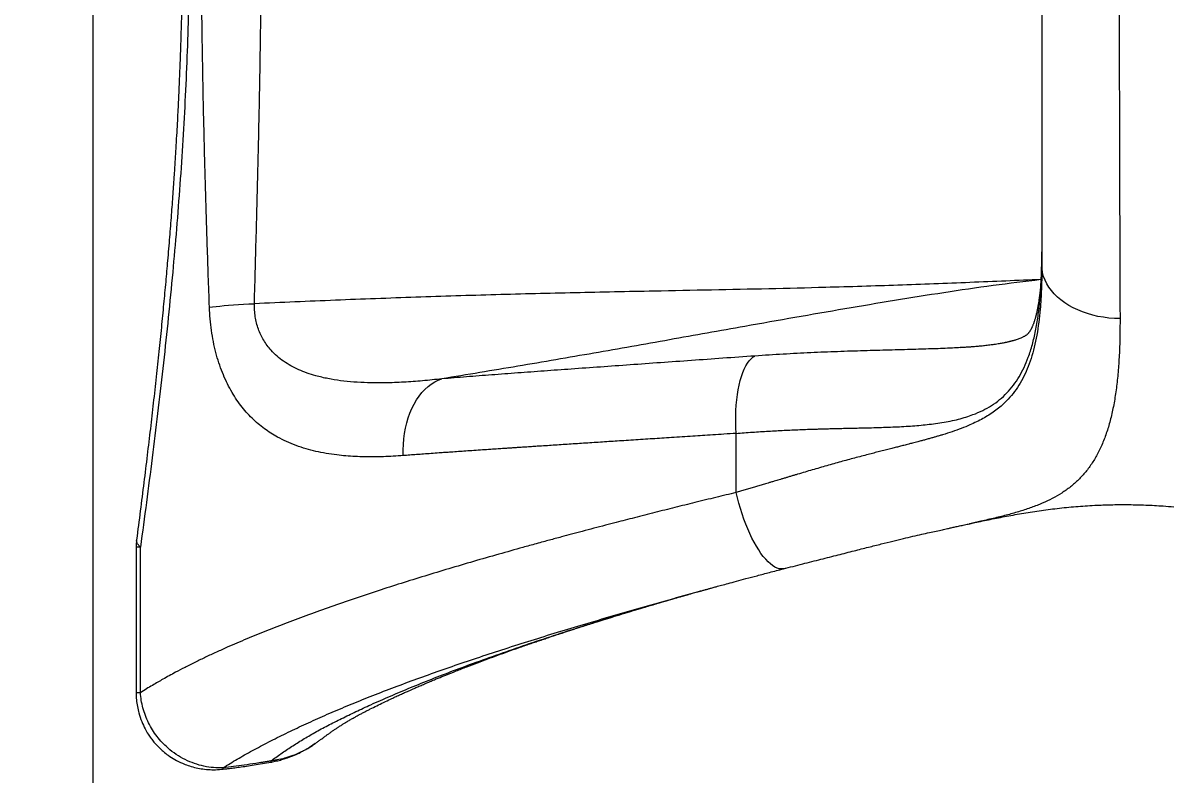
# Model space of a CAD drawing. Header units: millimetres. Extents: x -8045 to 6871, y -5915 to 5473.
# Drawn here: x -5082 to -4057, y -2147 to -1477 of the extents above; entities that cross this region are included whole.
import ezdxf

# ---------------------------------------------------------------- set-up
doc = ezdxf.new("R2010")
doc.units = ezdxf.units.MM
for name, color, linetype in [('DIKOM_ОБЪЕКТ', 7, 'Continuous'), ('DIKOM_РАЗМЕР_ЗОНА', 7, 'Continuous'), ('DIKOM_РАЗМЕР_ОБЪЕКТА', 7, 'Continuous')]:
    doc.layers.add(name, color=color, linetype=linetype)
doc.styles.add('style1', font='arial.ttf', dxfattribs={"width": 0.8})
doc.dimstyles.new('1-50', dxfattribs={"dimtxt": 300, "dimasz": 200, "dimexe": 100, "dimexo": 0, "dimgap": 100, "dimtad": 1, "dimtxsty": 'style1', "dimcen": 200, "dimclrd": 7, "dimclre": 7, "dimclrt": 7, "dimadec": 1, "dimazin": 2, "dimtfac": 1, "dimtmove": 0, "dimatfit": 2, "dimfxl": 0, "dimlwd": 25, "dimlwe": 18, "dimarcsym": 0})

# ---------------------------------------------------------------- blocks, each defined once
blk = doc.blocks.new('*D9')
at = {"layer": 'Defpoints', "color": 0, "linetype": 'Continuous', "transparency": 16777216}
for p in [(5663.5, -234.6), (-5019.6, -1388.7), (5663.5, -4701.5)]:
    blk.add_point(p, dxfattribs=at)
at = {"layer": 'DIKOM_РАЗМЕР_ОБЪЕКТА', "color": 7, "linetype": 'Continuous', "lineweight": 18, "transparency": 16777216}
for p, q in [((5663.5, -234.6), (5663.5, -4801.5)), ((-5019.6, -1388.7), (-5019.6, -4801.5))]:
    blk.add_line(p, q, dxfattribs=at)
at = {"layer": 'DIKOM_РАЗМЕР_ОБЪЕКТА', "color": 7, "linetype": 'Continuous', "lineweight": 25, "transparency": 16777216}
blk.add_line((-4819.6, -4701.5), (5463.5, -4701.5), dxfattribs=at)
at = {"layer": 'DIKOM_РАЗМЕР_ОБЪЕКТА', "color": 7, "linetype": 'Continuous', "transparency": 16777216}
for points in [[(-4819.6, -4668.1), (-4819.6, -4734.8), (-5019.6, -4701.5)], [(5463.5, -4668.1), (5463.5, -4734.8), (5663.5, -4701.5)]]:
    blk.add_solid(points, dxfattribs=at)
at = {"layer": 'DIKOM_РАЗМЕР_ОБЪЕКТА', "color": 7, "linetype": 'Continuous', "lineweight": 15, "transparency": 16777216, "insert": (-74.4, -4448.3), "char_height": 300, "attachment_point": 5, "style": 'style1'}
blk.add_mtext('10700', dxfattribs=at)
blk = doc.blocks.new('*D10')
at = {"layer": 'Defpoints', "color": 0, "linetype": 'Continuous', "transparency": 16777216}
for p in [(-1653.8, 3474.9), (-5616.5, -3083.4), (491, -3083.4)]:
    blk.add_point(p, dxfattribs=at)
at = {"layer": 'DIKOM_РАЗМЕР_ОБЪЕКТА', "color": 7, "linetype": 'Continuous', "lineweight": 18, "transparency": 16777216}
for p, q in [((-1653.8, 3474.9), (-5716.5, 3474.9)), ((491, -3083.4), (-5716.5, -3083.4))]:
    blk.add_line(p, q, dxfattribs=at)
at = {"layer": 'DIKOM_РАЗМЕР_ОБЪЕКТА', "color": 7, "linetype": 'Continuous', "lineweight": 25, "transparency": 16777216}
blk.add_line((-5616.5, 3274.9), (-5616.5, -2883.4), dxfattribs=at)
at = {"layer": 'DIKOM_РАЗМЕР_ОБЪЕКТА', "color": 7, "linetype": 'Continuous', "transparency": 16777216}
for points in [[(-5649.8, 3274.9), (-5583.1, 3274.9), (-5616.5, 3474.9)], [(-5649.8, -2883.4), (-5583.1, -2883.4), (-5616.5, -3083.4)]]:
    blk.add_solid(points, dxfattribs=at)
at = {"layer": 'DIKOM_РАЗМЕР_ОБЪЕКТА', "color": 7, "linetype": 'Continuous', "lineweight": 15, "transparency": 16777216, "insert": (-5869.6, -1326.9), "char_height": 300, "attachment_point": 5, "rotation": 90, "style": 'style1'}
blk.add_mtext('6550', dxfattribs=at)
blk = doc.blocks.new('*D11')
at = {"layer": 'Defpoints', "color": 0, "transparency": 16777216}
for p in [(6870.9, -184.6), (-7019.6, -1388.7), (-7019.6, -5814.6)]:
    blk.add_point(p, dxfattribs=at)
at = {"layer": 'DIKOM_РАЗМЕР_ЗОНА', "color": 7, "lineweight": 18, "transparency": 16777216}
for p, q in [((6870.9, -184.6), (6870.9, -5914.6)), ((-7019.6, -1388.7), (-7019.6, -5914.6))]:
    blk.add_line(p, q, dxfattribs=at)
at = {"layer": 'DIKOM_РАЗМЕР_ЗОНА', "color": 7, "lineweight": 25, "transparency": 16777216}
blk.add_line((6670.9, -5814.6), (-6819.6, -5814.6), dxfattribs=at)
at = {"layer": 'DIKOM_РАЗМЕР_ЗОНА', "color": 7, "transparency": 16777216}
for points in [[(-6819.6, -5781.3), (-6819.6, -5848), (-7019.6, -5814.6)], [(6670.9, -5781.3), (6670.9, -5848), (6870.9, -5814.6)]]:
    blk.add_solid(points, dxfattribs=at)
at = {"layer": 'DIKOM_РАЗМЕР_ЗОНА', "color": 7, "transparency": 16777216, "insert": (-74.4, -5561.4), "char_height": 300, "attachment_point": 5, "style": 'style1'}
blk.add_mtext('13900', dxfattribs=at)
blk = doc.blocks.new('*D12')
at = {"layer": 'Defpoints', "color": 0, "transparency": 16777216}
for p in [(-2189.6, 5472.7), (-7595.2, -5085), (-495.6, -5085)]:
    blk.add_point(p, dxfattribs=at)
at = {"layer": 'DIKOM_РАЗМЕР_ЗОНА', "color": 7, "lineweight": 18, "transparency": 16777216}
for p, q in [((-2189.6, 5472.7), (-7695.2, 5472.7)), ((-495.6, -5085), (-7695.2, -5085))]:
    blk.add_line(p, q, dxfattribs=at)
at = {"layer": 'DIKOM_РАЗМЕР_ЗОНА', "color": 7, "lineweight": 25, "transparency": 16777216}
blk.add_line((-7595.2, 5272.7), (-7595.2, -4885), dxfattribs=at)
at = {"layer": 'DIKOM_РАЗМЕР_ЗОНА', "color": 7, "transparency": 16777216}
for points in [[(-7628.5, 5272.7), (-7561.9, 5272.7), (-7595.2, 5472.7)], [(-7628.5, -4885), (-7561.9, -4885), (-7595.2, -5085)]]:
    blk.add_solid(points, dxfattribs=at)
at = {"layer": 'DIKOM_РАЗМЕР_ЗОНА', "color": 7, "transparency": 16777216, "insert": (-7848.4, -1452.6), "char_height": 300, "attachment_point": 5, "rotation": 90, "style": 'style1'}
blk.add_mtext('10550', dxfattribs=at)

msp = doc.modelspace()

# ---------------------------------------------------------------- linework, layer by layer
at = {"layer": 'DIKOM_ОБЪЕКТ', "color": 7, "linetype": 'Continuous', "lineweight": 15}
for p, q in [((-4247.327, -1766.312), (-4247.749, -1766.336)), ((-4446.943, -1895.263), (-4446.943, -1842.628)), ((-4239.119, -1923.046), (-4238.677, -1922.95)), ((-4981.052, -1943.805), (-4981.052, -2073.427)), ((-4977.25, -1943.805), (-4981.052, -1943.805)), ((-4977.25, -2073.427), (-4977.25, -1943.805)), ((-4403.305, -1962.735), (-4404.816, -1963.157)), ((-4473.191, -1981.433), (-4472.681, -1981.294)), ((-4977.25, -2073.427), (-4981.052, -2073.427)), ((-4861.239, -2134.193), (-4861.28, -2134.201))]:
    msp.add_line(p, q, dxfattribs=at)
at = {"layer": 'DIKOM_ОБЪЕКТ', "color": 7, "linetype": 'Continuous', "lineweight": 15, "flags": 128}
for points in [[(-4105.157, -1740.444), (-4110.131, -1740.304), (-4115.078, -1739.922), (-4119.972, -1739.303), (-4124.789, -1738.447), (-4129.505, -1737.361), (-4134.095, -1736.049), (-4138.537, -1734.519), (-4142.808, -1732.777), (-4146.886, -1730.833), (-4150.752, -1728.696), (-4154.385, -1726.377), (-4157.766, -1723.889), (-4160.88, -1721.243), (-4163.709, -1718.453), (-4166.241, -1715.533), (-4168.461, -1712.497), (-4170.359, -1709.362), (-4171.926, -1706.143), (-4173.152, -1702.857), (-4174.033, -1699.519), (-4174.563, -1696.147), (-4174.74, -1692.758)], [(-4915.805, -1730.265), (-4912.981, -1729.925), (-4909.841, -1729.587), (-4906.403, -1729.252), (-4902.685, -1728.923), (-4898.708, -1728.602), (-4894.493, -1728.289), (-4890.065, -1727.988), (-4885.446, -1727.699), (-4880.664, -1727.424), (-4875.745, -1727.165)], [(-4446.943, -1842.628), (-4447.185, -1837.475), (-4447.289, -1832.35), (-4447.254, -1827.282), (-4447.08, -1822.296), (-4446.769, -1817.422), (-4446.321, -1812.685), (-4445.739, -1808.111), (-4445.027, -1803.725), (-4444.188, -1799.551), (-4443.227, -1795.612), (-4442.149, -1791.929), (-4440.96, -1788.523), (-4439.667, -1785.411), (-4438.276, -1782.611), (-4436.795, -1780.138), (-4435.233, -1778.005), (-4433.597, -1776.225), (-4431.896, -1774.806), (-4430.141, -1773.757)], [(-4743.188, -1862.398), (-4743.291, -1857.398), (-4743.152, -1852.423), (-4742.77, -1847.5), (-4742.148, -1842.652), (-4741.289, -1837.907), (-4740.198, -1833.286), (-4738.88, -1828.815), (-4737.341, -1824.516), (-4735.591, -1820.412), (-4733.637, -1816.523), (-4731.49, -1812.869), (-4729.161, -1809.469), (-4726.661, -1806.34), (-4724.004, -1803.499), (-4721.203, -1800.96), (-4718.272, -1798.736), (-4715.227, -1796.839), (-4712.083, -1795.278), (-4708.856, -1794.06)], [(-4404.816, -1963.157), (-4404.977, -1963.185), (-4406.734, -1963.294), (-4408.567, -1963.062), (-4410.465, -1962.491), (-4412.42, -1961.582), (-4414.422, -1960.341), (-4416.461, -1958.773), (-4418.527, -1956.887), (-4420.609, -1954.692), (-4422.696, -1952.199), (-4424.779, -1949.421), (-4426.848, -1946.371), (-4428.89, -1943.065), (-4430.897, -1939.52), (-4432.859, -1935.752), (-4434.764, -1931.781), (-4436.605, -1927.628), (-4438.371, -1923.312), (-4440.054, -1918.855), (-4441.645, -1914.28), (-4443.137, -1909.61), (-4444.522, -1904.868), (-4445.792, -1900.078), (-4446.943, -1895.263)], [(-4903.436, -2141.434), (-4903.423, -2141.556), (-4903.431, -2141.483), (-4903.481, -2141.045), (-4903.572, -2140.245)]]:
    msp.add_lwpolyline(points, dxfattribs=at)
at = {"layer": 'DIKOM_ОБЪЕКТ', "color": 7, "linetype": 'Continuous', "lineweight": 15}
msp.add_arc((-4931.052, -1943.805), 50, 172.627329, 180, dxfattribs=at)
for points, knots in [([(-4977.25, -828.51), (-4975.519, -841.276), (-4972.078, -866.663), (-4967.128, -904.871), (-4962.393, -943.098), (-4957.885, -981.663), (-4953.64, -1020.581), (-4949.721, -1059.658), (-4946.163, -1098.83), (-4942.942, -1138.774), (-4940.109, -1179.512), (-4937.723, -1220.905), (-4935.844, -1262.39), (-4934.492, -1303.984), (-4933.681, -1345.641), (-4933.423, -1386.735), (-4933.696, -1427.281), (-4934.472, -1467.295), (-4935.747, -1507.232), (-4937.504, -1546.969), (-4939.722, -1586.52), (-4942.386, -1626.003), (-4945.463, -1665.212), (-4948.968, -1704.721), (-4952.889, -1744.552), (-4957.23, -1784.871), (-4961.868, -1824.876), (-4966.763, -1864.582), (-4971.886, -1904.222), (-4975.455, -1930.559), (-4977.25, -1943.805)], [0, 0, 0, 0, 0.03562564, 0.07084676, 0.10567868, 0.1407133, 0.17618097, 0.21134168, 0.24621531, 0.28140005, 0.31813856, 0.35467764, 0.39121058, 0.42786906, 0.46445172, 0.50098623, 0.53608172, 0.57122312, 0.60643497, 0.6414753, 0.67630646, 0.71131676, 0.74652862, 0.78104232, 0.81733305, 0.85394923, 0.89040302, 0.92651136, 0.96303785, 1, 1, 1, 1]), ([(-4980.639, -834.92), (-4979.527, -843.558), (-4977.357, -860.418), (-4974.249, -885.236), (-4971.356, -908.896), (-4968.683, -931.394), (-4966.225, -952.709), (-4964.017, -972.48), (-4962.043, -990.733), (-4960.288, -1007.5), (-4958.702, -1023.163), (-4957.275, -1037.713), (-4956.064, -1050.477), (-4955.044, -1061.556), (-4954.192, -1071.052), (-4953.421, -1079.862), (-4952.699, -1088.306), (-4951.998, -1096.704), (-4950.974, -1109.276), (-4949.653, -1126.271), (-4948.008, -1148.987), (-4946.371, -1173.723), (-4944.789, -1200.572), (-4943.351, -1228.573), (-4942.189, -1255.54), (-4941.278, -1281.321), (-4940.592, -1305.679), (-4940.084, -1330.15), (-4939.767, -1353.888), (-4939.626, -1376.434), (-4939.634, -1397.754), (-4939.77, -1418.14), (-4940.018, -1437.592), (-4940.359, -1456.107), (-4940.764, -1473.035), (-4941.205, -1488.445), (-4941.663, -1502.401), (-4942.088, -1513.935), (-4942.454, -1523.204), (-4942.756, -1530.438), (-4943.081, -1537.873), (-4943.446, -1545.827), (-4943.874, -1554.646), (-4944.37, -1564.344), (-4944.948, -1575.009), (-4945.616, -1586.635), (-4946.38, -1599.218), (-4947.311, -1613.65), (-4948.436, -1630.046), (-4949.793, -1648.519), (-4951.343, -1668.289), (-4953.006, -1688.185), (-4954.766, -1708.084), (-4956.604, -1727.862), (-4958.621, -1748.545), (-4960.823, -1770.126), (-4963.216, -1792.598), (-4965.752, -1815.482), (-4968.425, -1838.74), (-4971.224, -1862.337), (-4974.202, -1886.7), (-4977.349, -1911.834), (-4979.53, -1928.777), (-4980.639, -1937.395)], [0, 0, 0, 0, 0.02440424, 0.04763212, 0.06968597, 0.09056694, 0.11027552, 0.12881127, 0.14521256, 0.16056856, 0.17487743, 0.1881368, 0.20034394, 0.20969807, 0.21830274, 0.22616018, 0.23361217, 0.24119417, 0.24891265, 0.26764571, 0.28713625, 0.31020419, 0.33425254, 0.35928519, 0.38530806, 0.40645462, 0.42822285, 0.45037428, 0.47177009, 0.49155086, 0.51050126, 0.52862347, 0.54591839, 0.56238638, 0.57802676, 0.59110478, 0.60353945, 0.61531083, 0.62193235, 0.6283209, 0.63465739, 0.64181817, 0.64961255, 0.65827952, 0.66781785, 0.67822624, 0.68950397, 0.70165006, 0.71707918, 0.73371353, 0.75155357, 0.77060057, 0.78771009, 0.80569257, 0.82455074, 0.84428833, 0.86490956, 0.88641952, 0.90751984, 0.92942134, 0.95213029, 0.97565389, 1, 1, 1, 1]), ([(-4105.157, -1031.87), (-4105.179, -1037.921), (-4105.22, -1049.989), (-4105.286, -1069.001), (-4105.354, -1088.581), (-4105.421, -1108.797), (-4105.488, -1129.631), (-4105.555, -1151.091), (-4105.618, -1173.144), (-4105.679, -1195.681), (-4105.734, -1218.581), (-4105.784, -1241.758), (-4105.828, -1265.207), (-4105.864, -1288.93), (-4105.894, -1312.928), (-4105.915, -1337.184), (-4105.928, -1361.58), (-4105.933, -1385.986), (-4105.928, -1410.296), (-4105.916, -1434.498), (-4105.895, -1458.592), (-4105.866, -1482.578), (-4105.829, -1506.447), (-4105.785, -1530.095), (-4105.735, -1553.4), (-4105.68, -1576.248), (-4105.62, -1598.623), (-4105.557, -1620.527), (-4105.491, -1641.96), (-4105.423, -1662.912), (-4105.355, -1683.331), (-4105.287, -1703.113), (-4105.221, -1722.257), (-4105.179, -1734.379), (-4105.157, -1740.444)], [0, 0, 0, 0, 0.03141521, 0.06264953, 0.09377106, 0.12485186, 0.15596399, 0.18717004, 0.21853788, 0.24998267, 0.28124188, 0.3123763, 0.34345605, 0.37454961, 0.40572814, 0.43705838, 0.46852503, 0.49982695, 0.53099041, 0.56208229, 0.59317152, 0.6243261, 0.65561078, 0.68706791, 0.71839805, 0.74957649, 0.78067365, 0.8117574, 0.84289631, 0.87415744, 0.90560103, 0.93707039, 0.96851429, 1, 1, 1, 1]), ([(-4915.805, -1730.265), (-4916.138, -1720.965), (-4916.794, -1702.682), (-4917.697, -1675.723), (-4918.546, -1648.949), (-4919.336, -1622.126), (-4920.066, -1595.193), (-4920.724, -1568.379), (-4921.31, -1541.53), (-4921.86, -1512.357), (-4922.343, -1480.809), (-4922.717, -1447.045), (-4922.935, -1413.367), (-4922.987, -1379.935), (-4922.857, -1343.487), (-4922.506, -1304.2), (-4921.893, -1261.724), (-4921.079, -1219.739), (-4920.194, -1182.677), (-4919.334, -1150.951), (-4918.554, -1124.457), (-4917.717, -1098.018), (-4916.826, -1071.373), (-4916.18, -1053.307), (-4915.851, -1044.12)], [0, 0, 0, 0, 0.04071811, 0.08005073, 0.11799851, 0.1578863, 0.19740226, 0.23579893, 0.27514153, 0.31477918, 0.36330608, 0.41299399, 0.46228308, 0.51041159, 0.55901228, 0.6214765, 0.68202681, 0.74460721, 0.80498743, 0.84408009, 0.88337214, 0.92090149, 0.95977727, 1, 1, 1, 1]), ([(-4875.745, -1727.165), (-4875.168, -1705.9), (-4874.016, -1663.422), (-4872.364, -1599.781), (-4870.974, -1536.289), (-4869.975, -1472.95), (-4869.469, -1409.743), (-4869.556, -1342.805), (-4870.336, -1272.01), (-4871.783, -1197.266), (-4873.673, -1122.312), (-4875.033, -1072.274), (-4875.714, -1047.218)], [0, 0, 0, 0, 0.09387267, 0.1875113, 0.28089768, 0.37403414, 0.4669034, 0.55962814, 0.66919092, 0.77911687, 0.88939266, 1, 1, 1, 1]), ([(-4174.74, -1079.557), (-4174.74, -1085.534), (-4174.74, -1097.479), (-4174.74, -1116.423), (-4174.74, -1136.035), (-4174.74, -1156.349), (-4174.74, -1177.369), (-4174.74, -1199.051), (-4174.74, -1221.283), (-4174.74, -1243.948), (-4174.74, -1266.941), (-4174.74, -1290.267), (-4174.74, -1313.883), (-4174.74, -1337.775), (-4174.74, -1361.856), (-4174.74, -1385.975), (-4174.74, -1410.036), (-4174.74, -1433.961), (-4174.74, -1457.786), (-4174.74, -1481.466), (-4174.74, -1504.918), (-4174.74, -1528.028), (-4174.74, -1550.665), (-4174.74, -1572.791), (-4174.74, -1594.372), (-4174.74, -1615.413), (-4174.74, -1635.873), (-4174.74, -1655.655), (-4174.74, -1674.745), (-4174.74, -1686.754), (-4174.74, -1692.758)], [0, 0, 0, 0, 0.03579355, 0.07153331, 0.10707058, 0.14265388, 0.17825221, 0.21407803, 0.24997262, 0.28562791, 0.32126275, 0.35678803, 0.39242257, 0.42813296, 0.46396883, 0.4998269, 0.53539273, 0.57097031, 0.60652961, 0.64225075, 0.6781004, 0.71386632, 0.74958669, 0.78512089, 0.82068747, 0.85633282, 0.89214242, 0.92808536, 0.96404702, 1, 1, 1, 1]), ([(-4446.943, -1842.628), (-4442.102, -1842.253), (-4432.359, -1841.498), (-4418.134, -1840.594), (-4404.07, -1839.84), (-4390.276, -1839.239), (-4379.762, -1838.872), (-4372.478, -1838.652), (-4368.43, -1838.537), (-4364.447, -1838.43), (-4360.996, -1838.343), (-4357.895, -1838.268), (-4355.284, -1838.206), (-4352.712, -1838.147), (-4350.52, -1838.097), (-4348.564, -1838.054), (-4346.552, -1838.009), (-4343.891, -1837.95), (-4340.806, -1837.882), (-4337.714, -1837.812), (-4335.137, -1837.753), (-4332.976, -1837.702), (-4331.147, -1837.659), (-4329.451, -1837.617), (-4327.887, -1837.578), (-4323.919, -1837.476), (-4317.755, -1837.3), (-4309.48, -1837.01), (-4301.474, -1836.656), (-4293.646, -1836.214), (-4285.988, -1835.662), (-4278.551, -1834.981), (-4271.071, -1834.119), (-4263.604, -1833.036), (-4256.172, -1831.679), (-4249.049, -1830.056), (-4242.312, -1828.161), (-4234.995, -1825.654), (-4227.326, -1822.343), (-4219.405, -1817.904), (-4212.219, -1812.714), (-4205.723, -1806.709), (-4199.966, -1799.93), (-4194.903, -1792.374), (-4190.499, -1784.052), (-4186.538, -1774.536), (-4183.092, -1763.697), (-4180.23, -1751.474), (-4178.045, -1738.422), (-4176.467, -1724.627), (-4175.433, -1710.103), (-4174.857, -1695.575), (-4174.793, -1685.611), (-4174.763, -1680.945)], [0, 0, 0, 0, 0.02802932, 0.05640967, 0.08392813, 0.11232546, 0.14066466, 0.14949406, 0.15843097, 0.16647972, 0.1750774, 0.1807627, 0.18666438, 0.19216876, 0.19768706, 0.20116331, 0.20516121, 0.21110249, 0.21898707, 0.22596639, 0.23211625, 0.23661992, 0.24083381, 0.24475831, 0.24839361, 0.25173965, 0.27251849, 0.29211366, 0.31182819, 0.33208277, 0.35190663, 0.37195887, 0.39221882, 0.41431541, 0.43649421, 0.45902082, 0.48113767, 0.50265187, 0.53442965, 0.56537252, 0.59717725, 0.62851528, 0.65970017, 0.69091244, 0.72203028, 0.75322007, 0.78910687, 0.82512657, 0.86097025, 0.89678368, 0.93258483, 0.96843344, 1, 1, 1, 1]), ([(-4174.742, -1680.854), (-4174.747, -1681.816), (-4174.755, -1683.568), (-4174.773, -1686.063), (-4174.802, -1688.194), (-4174.841, -1690.047), (-4174.896, -1691.947), (-4174.955, -1694.016), (-4175.035, -1696.43), (-4175.137, -1698.958), (-4175.265, -1701.676), (-4175.427, -1704.626), (-4175.649, -1708.021), (-4175.906, -1711.333), (-4176.182, -1714.385), (-4176.471, -1717.227), (-4176.802, -1720.094), (-4177.13, -1722.617), (-4177.424, -1724.673), (-4177.673, -1726.296), (-4177.932, -1727.879), (-4178.213, -1729.488), (-4178.512, -1731.091), (-4178.818, -1732.628), (-4179.143, -1734.156), (-4179.492, -1735.697), (-4179.847, -1737.157), (-4180.157, -1738.354), (-4180.424, -1739.34), (-4180.702, -1740.319), (-4181.018, -1741.384), (-4181.347, -1742.428), (-4181.636, -1743.301), (-4181.889, -1744.033), (-4182.164, -1744.801), (-4182.495, -1745.68), (-4182.879, -1746.645), (-4183.271, -1747.565), (-4183.619, -1748.334), (-4183.911, -1748.948), (-4184.387, -1749.906), (-4184.985, -1750.987), (-4185.657, -1752.057), (-4186.225, -1752.859), (-4186.715, -1753.462), (-4187.109, -1753.896), (-4187.439, -1754.226), (-4187.794, -1754.551), (-4188.238, -1754.917), (-4188.803, -1755.336), (-4189.553, -1755.824), (-4190.284, -1756.255), (-4191.265, -1756.78), (-4192.265, -1757.261), (-4193.466, -1757.796), (-4194.992, -1758.408), (-4196.638, -1758.999), (-4197.962, -1759.433), (-4198.945, -1759.737), (-4199.745, -1759.976), (-4200.641, -1760.232), (-4201.515, -1760.47), (-4202.301, -1760.676), (-4203.096, -1760.879), (-4204.035, -1761.108), (-4205.118, -1761.362), (-4206.242, -1761.612), (-4207.287, -1761.835), (-4208.521, -1762.088), (-4209.997, -1762.374), (-4211.808, -1762.703), (-4213.777, -1763.037), (-4215.703, -1763.34), (-4217.485, -1763.602), (-4219.135, -1763.831), (-4221.064, -1764.084), (-4223.335, -1764.361), (-4225.663, -1764.623), (-4227.724, -1764.838), (-4229.537, -1765.016), (-4231.414, -1765.19), (-4233.586, -1765.379), (-4236.179, -1765.589), (-4239.378, -1765.825), (-4243.154, -1766.077), (-4245.904, -1766.232), (-4247.327, -1766.312)], [0, 0, 0, 0, 0.01358628, 0.0247431, 0.03354516, 0.04010888, 0.04519951, 0.05086111, 0.0613615, 0.07256663, 0.08211077, 0.09493377, 0.11011677, 0.12649133, 0.13941198, 0.15244844, 0.16724946, 0.18179024, 0.191273, 0.19999255, 0.20826413, 0.21776483, 0.22794974, 0.23701012, 0.24626658, 0.25745943, 0.26807191, 0.27689066, 0.28344833, 0.29029863, 0.30016443, 0.30972544, 0.31726477, 0.32396695, 0.33071854, 0.34007, 0.35182763, 0.3636759, 0.37384108, 0.38252784, 0.39033106, 0.42029503, 0.43934637, 0.46645721, 0.49271266, 0.5114476, 0.52996011, 0.54858131, 0.56878349, 0.59276195, 0.61494701, 0.63126123, 0.65050887, 0.66737923, 0.68322256, 0.70398465, 0.72235537, 0.73626609, 0.74184649, 0.74877308, 0.75688207, 0.764088, 0.76977294, 0.77519393, 0.78189305, 0.79006367, 0.79793299, 0.80485642, 0.81082471, 0.8218412, 0.83233692, 0.84347493, 0.85586104, 0.86428153, 0.87225544, 0.88191306, 0.89385072, 0.90621428, 0.91594849, 0.92435216, 0.93252842, 0.94121446, 0.9519643, 0.96561503, 0.98220065, 1, 1, 1, 1]), ([(-4174.74, -1692.758), (-4174.767, -1697.331), (-4174.823, -1706.436), (-4175.312, -1719.473), (-4176.152, -1731.955), (-4177.419, -1743.902), (-4179.151, -1755.249), (-4181.402, -1765.98), (-4184.209, -1776.031), (-4187.605, -1785.354), (-4191.628, -1793.956), (-4196.275, -1801.784), (-4201.613, -1808.926), (-4206.96, -1814.651), (-4212.118, -1819.254), (-4216.855, -1822.924), (-4221.886, -1826.316), (-4227.202, -1829.453), (-4232.801, -1832.362), (-4239.174, -1835.297), (-4246.391, -1838.227), (-4254.504, -1841.135), (-4261.171, -1843.281), (-4266.124, -1844.783), (-4269.103, -1845.661), (-4272.1, -1846.522), (-4275.222, -1847.4), (-4278.425, -1848.282), (-4281.772, -1849.186), (-4285.519, -1850.182), (-4289.413, -1851.2), (-4293.547, -1852.267), (-4297.399, -1853.252), (-4301.384, -1854.264), (-4305.356, -1855.27), (-4309.647, -1856.356), (-4314.324, -1857.54), (-4319.284, -1858.801), (-4324.288, -1860.082), (-4331.647, -1861.982), (-4341.377, -1864.542), (-4353.711, -1867.887), (-4366.246, -1871.403), (-4379.051, -1875.106), (-4388.678, -1877.953), (-4394.963, -1879.825), (-4397.831, -1880.681), (-4400.642, -1881.52), (-4403.445, -1882.357), (-4406.109, -1883.152), (-4408.519, -1883.87), (-4410.772, -1884.541), (-4413.165, -1885.252), (-4415.804, -1886.033), (-4418.398, -1886.799), (-4420.671, -1887.468), (-4423.426, -1888.279), (-4426.721, -1889.249), (-4430.757, -1890.438), (-4434.827, -1891.64), (-4438.943, -1892.863), (-4442.976, -1894.068), (-4445.634, -1894.869), (-4446.943, -1895.263)], [0, 0, 0, 0, 0.03147278, 0.06265661, 0.09392191, 0.12491314, 0.15635995, 0.18760203, 0.21882202, 0.25022753, 0.28123104, 0.31247576, 0.34330594, 0.37475109, 0.39556627, 0.41648724, 0.43760937, 0.45826976, 0.47902295, 0.5000252, 0.5258456, 0.5516333, 0.57741277, 0.5864009, 0.59526969, 0.60325854, 0.61204387, 0.62162605, 0.62991187, 0.63951601, 0.65197025, 0.66096335, 0.67198572, 0.68181952, 0.69143362, 0.7019864, 0.71383505, 0.72587517, 0.73801873, 0.74971224, 0.77799684, 0.80556996, 0.8332157, 0.86097322, 0.88860457, 0.89446538, 0.90053044, 0.90658805, 0.91202377, 0.91797025, 0.92310793, 0.92691356, 0.93185454, 0.93781538, 0.94307456, 0.94768625, 0.95164985, 0.95979873, 0.9676245, 0.97596793, 0.98422368, 0.99223405, 1, 1, 1, 1]), ([(-4174.723, -1693.813), (-4174.727, -1693.946), (-4174.736, -1694.21), (-4174.74, -1694.472), (-4174.742, -1694.603)], [0, 0, 0, 0, 0.50092893, 1, 1, 1, 1]), ([(-4175.504, -1705.699), (-4185.94, -1706.136), (-4207.154, -1707.024), (-4238.909, -1708.339), (-4270.94, -1709.601), (-4302.982, -1710.767), (-4335.064, -1711.816), (-4373.388, -1712.924), (-4417.968, -1714.007), (-4468.88, -1715.047), (-4526.304, -1716.139), (-4590.305, -1717.43), (-4660.977, -1719.185), (-4732.104, -1721.397), (-4803.682, -1724.053), (-4851.693, -1726.126), (-4875.745, -1727.165)], [0, 0, 0, 0, 0.04354222, 0.08851025, 0.13379751, 0.17938695, 0.22526455, 0.27140714, 0.34437862, 0.41780618, 0.49157994, 0.59258329, 0.6939241, 0.79558489, 0.89759263, 1, 1, 1, 1]), ([(-4175.508, -1705.763), (-4189.754, -1707.482), (-4218.656, -1710.971), (-4262.12, -1717.36), (-4306.09, -1724.337), (-4350.265, -1731.777), (-4394.633, -1739.502), (-4446.667, -1748.729), (-4506.365, -1759.396), (-4573.712, -1771.293), (-4641.259, -1782.943), (-4686.299, -1790.351), (-4708.856, -1794.06)], [0, 0, 0, 0, 0.07885334, 0.15997566, 0.24180672, 0.32429067, 0.40736484, 0.49096271, 0.61720278, 0.74427406, 0.8719288, 1, 1, 1, 1]), ([(-4743.188, -1862.398), (-4746.214, -1862.611), (-4752.189, -1863.032), (-4760.912, -1863.407), (-4769.415, -1863.585), (-4777.775, -1863.539), (-4786.081, -1863.256), (-4794.271, -1862.712), (-4802.916, -1861.83), (-4811.856, -1860.528), (-4820.989, -1858.706), (-4829.923, -1856.392), (-4838.631, -1853.535), (-4847.086, -1850.076), (-4854.534, -1846.353), (-4861.067, -1842.482), (-4866.885, -1838.502), (-4872.472, -1834.096), (-4877.892, -1829.167), (-4883.019, -1823.79), (-4887.926, -1817.844), (-4892.511, -1811.4), (-4896.823, -1804.329), (-4900.757, -1796.745), (-4904.333, -1788.544), (-4907.469, -1779.864), (-4910.164, -1770.644), (-4912.371, -1761.022), (-4914.064, -1751.008), (-4915.271, -1740.741), (-4915.627, -1733.758), (-4915.805, -1730.265)], [0, 0, 0, 0, 0.03679785, 0.07267531, 0.10764591, 0.14287518, 0.17828657, 0.21394705, 0.24917033, 0.2921462, 0.33379115, 0.37415486, 0.41714198, 0.45870531, 0.49893352, 0.53052965, 0.56131859, 0.59315186, 0.62415348, 0.6557831, 0.68659814, 0.71830603, 0.7492352, 0.78096398, 0.81200803, 0.84360018, 0.87468172, 0.90615661, 0.93736901, 0.9686692, 1, 1, 1, 1]), ([(-4708.856, -1794.06), (-4714.601, -1794.679), (-4726.008, -1795.908), (-4742.772, -1797.126), (-4759.113, -1797.773), (-4773.893, -1797.719), (-4787.165, -1797.044), (-4798.936, -1795.857), (-4810.248, -1794.034), (-4820.187, -1791.706), (-4828.832, -1788.994), (-4836.253, -1786.053), (-4843.236, -1782.587), (-4849.709, -1778.577), (-4855.624, -1773.996), (-4860.504, -1769.226), (-4864.424, -1764.454), (-4867.501, -1759.872), (-4870.13, -1754.988), (-4872.285, -1749.816), (-4873.944, -1744.402), (-4875.077, -1738.8), (-4875.736, -1733.038), (-4875.742, -1729.13), (-4875.745, -1727.165)], [0, 0, 0, 0, 0.08294922, 0.16468746, 0.24523533, 0.32462986, 0.38624975, 0.44704658, 0.50627367, 0.56391843, 0.60659613, 0.64849122, 0.68925691, 0.72848893, 0.76636347, 0.80312112, 0.82973196, 0.85543139, 0.88045339, 0.90506267, 0.92914819, 0.95275725, 0.97625369, 1, 1, 1, 1]), ([(-4105.157, -1740.444), (-4105.174, -1746.06), (-4105.208, -1757.258), (-4105.786, -1773.084), (-4106.802, -1788.131), (-4108.329, -1802.337), (-4110.4, -1815.724), (-4113.058, -1828.272), (-4116.326, -1839.914), (-4120.212, -1850.599), (-4124.713, -1860.308), (-4129.843, -1869.084), (-4135.617, -1876.976), (-4142.059, -1884.036), (-4149.169, -1890.302), (-4156.918, -1895.816), (-4165.272, -1900.641), (-4174.212, -1904.872), (-4183.779, -1908.618), (-4194.023, -1911.984), (-4204.94, -1915.072), (-4216.576, -1917.985), (-4227.911, -1920.598), (-4235.719, -1922.298), (-4239.12, -1923.039)], [0, 0, 0, 0, 0.04818141, 0.09608428, 0.14381552, 0.1914854, 0.23920493, 0.28708731, 0.33509642, 0.38266054, 0.42980197, 0.47661471, 0.52319265, 0.5696061, 0.61591996, 0.6617358, 0.70684506, 0.75131859, 0.7952461, 0.83872376, 0.88182189, 0.92461316, 0.96715789, 1, 1, 1, 1]), ([(-4247.329, -1766.276), (-4249.683, -1766.413), (-4257.476, -1766.868), (-4271.396, -1767.376), (-4290.087, -1767.956), (-4310.672, -1768.486), (-4333.175, -1769.093), (-4356.477, -1769.844), (-4380.457, -1770.833), (-4404.988, -1772.086), (-4421.743, -1773.199), (-4430.141, -1773.757)], [0, 0, 0, 0, 0.0442859, 0.14657952, 0.24996339, 0.37211646, 0.49612071, 0.62144194, 0.74711203, 0.8732482, 1, 1, 1, 1]), ([(-4430.141, -1773.757), (-4439.681, -1774.427), (-4458.722, -1775.765), (-4486.738, -1777.757), (-4514.27, -1779.722), (-4541.289, -1781.652), (-4567.806, -1783.549), (-4593.323, -1785.375), (-4617.871, -1787.142), (-4641.471, -1788.858), (-4664.541, -1790.573), (-4687.096, -1792.296), (-4701.598, -1793.472), (-4708.856, -1794.06)], [0, 0, 0, 0, 0.09344576, 0.18651372, 0.27933541, 0.37204779, 0.46478654, 0.55769053, 0.64556577, 0.73383687, 0.82243602, 0.91112796, 1, 1, 1, 1]), ([(-4446.943, -1842.628), (-4450.541, -1842.859), (-4457.49, -1843.306), (-4467.48, -1843.95), (-4476.69, -1844.545), (-4485.719, -1845.13), (-4494.893, -1845.725), (-4504.154, -1846.327), (-4513.05, -1846.906), (-4521.482, -1847.455), (-4529.894, -1848.002), (-4538.383, -1848.555), (-4549.206, -1849.26), (-4562.146, -1850.103), (-4577.122, -1851.08), (-4591.808, -1852.039), (-4606.137, -1852.975), (-4617.204, -1853.7), (-4625.251, -1854.228), (-4630.47, -1854.571), (-4635.673, -1854.913), (-4640.467, -1855.23), (-4644.927, -1855.525), (-4649.252, -1855.812), (-4653.898, -1856.121), (-4659.331, -1856.483), (-4665.603, -1856.904), (-4672.8, -1857.389), (-4680.201, -1857.891), (-4687.393, -1858.383), (-4694.146, -1858.85), (-4700.307, -1859.278), (-4705.998, -1859.678), (-4711.924, -1860.098), (-4718.258, -1860.552), (-4724.999, -1861.041), (-4731.38, -1861.51), (-4737.413, -1861.96), (-4741.296, -1862.255), (-4743.188, -1862.398)], [0, 0, 0, 0, 0.03306573, 0.06384889, 0.09234951, 0.11856758, 0.14804244, 0.17827992, 0.20574642, 0.23220132, 0.258434, 0.28608862, 0.31369542, 0.36287447, 0.41190151, 0.46077782, 0.5086275, 0.55564902, 0.57302883, 0.59088685, 0.60922221, 0.62668183, 0.64055338, 0.65560521, 0.67183682, 0.68924882, 0.71281207, 0.73824008, 0.76596002, 0.79228863, 0.81606257, 0.83957979, 0.85991561, 0.87894782, 0.90547066, 0.9308373, 0.9550472, 0.97810234, 1, 1, 1, 1]), ([(-4446.943, -1895.263), (-4452.928, -1896.706), (-4465.235, -1899.671), (-4483.361, -1904.113), (-4501.472, -1908.607), (-4519.408, -1913.117), (-4536.884, -1917.567), (-4551.564, -1921.352), (-4563.586, -1924.481), (-4573.63, -1927.114), (-4583.684, -1929.77), (-4593.308, -1932.331), (-4601.305, -1934.474), (-4607.823, -1936.231), (-4613.181, -1937.682), (-4618.811, -1939.213), (-4624.73, -1940.831), (-4630.778, -1942.494), (-4642.022, -1945.603), (-4658.774, -1950.297), (-4680.801, -1956.618), (-4702.767, -1963.086), (-4724.246, -1969.586), (-4745.194, -1976.11), (-4766.176, -1982.845), (-4787.067, -1989.781), (-4807.743, -1996.905), (-4827.592, -2004.018), (-4846.679, -2011.148), (-4865.056, -2018.321), (-4882.883, -2025.614), (-4897.664, -2031.977), (-4909.738, -2037.406), (-4919.14, -2041.78), (-4928.444, -2046.273), (-4937.384, -2050.761), (-4945.144, -2054.815), (-4951.661, -2058.336), (-4956.915, -2061.256), (-4961.914, -2064.112), (-4966.784, -2066.97), (-4971.967, -2070.098), (-4975.436, -2072.284), (-4977.25, -2073.427)], [0, 0, 0, 0, 0.02527329, 0.05196665, 0.07738696, 0.10328225, 0.12999066, 0.15420103, 0.16850398, 0.18385727, 0.19950171, 0.21418302, 0.2278949, 0.23634741, 0.24438431, 0.25282616, 0.26265787, 0.2721731, 0.28137204, 0.31599707, 0.35261026, 0.38938179, 0.42620598, 0.46305339, 0.4999235, 0.54003494, 0.57991789, 0.61957188, 0.65911738, 0.69888818, 0.7388962, 0.78006877, 0.80409216, 0.82843002, 0.85206148, 0.87774243, 0.90177482, 0.91816225, 0.93506557, 0.94926949, 0.96455996, 0.98147025, 1, 1, 1, 1]), ([(-4238.901, -1922.981), (-4237.414, -1922.653), (-4231.363, -1921.318), (-4220.447, -1919.063), (-4205.958, -1916.234), (-4190.823, -1913.555), (-4175.159, -1911.123), (-4159.033, -1909.072), (-4142.474, -1907.478), (-4126.613, -1906.48), (-4111.467, -1906.006), (-4097.02, -1905.961), (-4082.054, -1906.353), (-4068.685, -1907.015), (-4060.326, -1907.695), (-4057.124, -1907.955)], [0, 0, 0, 0, 0.02584253, 0.10517986, 0.18814135, 0.27398676, 0.36183501, 0.45086897, 0.54107084, 0.63288025, 0.70797892, 0.78510725, 0.86493478, 0.94826565, 1, 1, 1, 1]), ([(-4404.816, -1963.157), (-4399.082, -1961.685), (-4387.811, -1958.793), (-4371.565, -1954.715), (-4356.305, -1950.823), (-4342.224, -1947.209), (-4329.461, -1943.962), (-4317.938, -1941.077), (-4307.555, -1938.531), (-4298.156, -1936.275), (-4289.63, -1934.271), (-4281.931, -1932.495), (-4275.022, -1930.928), (-4268.911, -1929.559), (-4263.562, -1928.373), (-4259.18, -1927.41), (-4255.422, -1926.587), (-4251.844, -1925.808), (-4247.855, -1924.942), (-4243.554, -1924.01), (-4240.599, -1923.368), (-4239.119, -1923.046)], [0, 0, 0, 0, 0.09328712, 0.18334244, 0.26950164, 0.3498525, 0.42436325, 0.49218421, 0.55502813, 0.61312652, 0.66662512, 0.71645984, 0.76165571, 0.80221969, 0.83813793, 0.86938381, 0.89108233, 0.91460133, 0.9410479, 0.97047293, 1, 1, 1, 1]), ([(-4977.25, -1943.805), (-4977.624, -1943.458), (-4978.303, -1942.827), (-4979.031, -1941.979), (-4979.625, -1941.162), (-4980.101, -1940.341), (-4980.444, -1939.479), (-4980.701, -1938.494), (-4980.622, -1937.823), (-4980.573, -1937.403)], [0, 0, 0, 0, 0.15789311, 0.28710643, 0.38763045, 0.53260859, 0.66743636, 0.79211034, 1, 1, 1, 1]), ([(-4472.99, -1981.362), (-4472.742, -1981.294), (-4472.139, -1981.128), (-4470.567, -1980.694), (-4468.044, -1979.999), (-4464.316, -1978.975), (-4459.561, -1977.677), (-4453.592, -1976.056), (-4446.347, -1974.103), (-4437.758, -1971.804), (-4427.922, -1969.195), (-4416.825, -1966.276), (-4408.953, -1964.231), (-4404.816, -1963.157)], [0, 0, 0, 0, 0.01439782, 0.03490794, 0.0774847, 0.13446003, 0.20594514, 0.29201797, 0.39997693, 0.52467271, 0.66618212, 0.82458959, 1, 1, 1, 1]), ([(-4903.572, -2140.245), (-4899.481, -2137.695), (-4891.289, -2132.59), (-4877.647, -2124.932), (-4863.128, -2117.27), (-4847.807, -2109.63), (-4831.927, -2102.061), (-4815.279, -2094.535), (-4797.868, -2087.049), (-4779.712, -2079.597), (-4760.82, -2072.171), (-4741.203, -2064.764), (-4720.868, -2057.37), (-4699.809, -2049.981), (-4678.016, -2042.586), (-4655.543, -2035.199), (-4632.475, -2027.839), (-4608.9, -2020.524), (-4584.842, -2013.253), (-4560.297, -2006.011), (-4535.277, -1998.781), (-4509.76, -1991.549), (-4489.055, -1985.762), (-4476.723, -1982.397), (-4473.191, -1981.433)], [0, 0, 0, 0, 0.04686459, 0.09382856, 0.14093884, 0.18809338, 0.23504693, 0.28185461, 0.32852119, 0.37509695, 0.42163083, 0.46817035, 0.51476583, 0.56147211, 0.6083416, 0.65539657, 0.70231139, 0.74901747, 0.79556877, 0.84203888, 0.8884873, 0.93492393, 0.98136452, 1, 1, 1, 1]), ([(-4504.147, -1990.139), (-4504.154, -1990.142), (-4504.169, -1990.15), (-4503.606, -1989.986), (-4502.093, -1989.548), (-4500.56, -1989.105), (-4498.997, -1988.656), (-4497.398, -1988.197), (-4495.585, -1987.678), (-4493.571, -1987.104), (-4491.443, -1986.5), (-4489.555, -1985.967), (-4487.964, -1985.519), (-4486.436, -1985.089), (-4484.647, -1984.588), (-4482.634, -1984.026), (-4480.628, -1983.468), (-4478.542, -1982.89), (-4476.127, -1982.223), (-4474.273, -1981.714), (-4473.225, -1981.427), (-4473.195, -1981.418)], [0, 0, 0, 0, 0.02597485, 0.06269167, 0.11739344, 0.16898248, 0.21692992, 0.26888634, 0.32112981, 0.38717517, 0.45697034, 0.51819368, 0.5609078, 0.60241157, 0.65705854, 0.72299643, 0.78416558, 0.83705725, 0.9088578, 0.99736424, 1, 1, 1, 1]), ([(-4861.205, -2134.147), (-4858.191, -2132.025), (-4852.169, -2127.784), (-4842.724, -2121.437), (-4832.761, -2115.118), (-4822.109, -2108.836), (-4810.547, -2102.609), (-4798.228, -2096.429), (-4785.45, -2090.269), (-4771.046, -2083.61), (-4754.884, -2076.46), (-4736.806, -2068.833), (-4718.016, -2061.255), (-4698.525, -2053.73), (-4677.587, -2045.966), (-4655.15, -2037.963), (-4631.164, -2029.725), (-4606.479, -2021.545), (-4581.147, -2013.425), (-4555.184, -2005.366), (-4529.568, -1997.613), (-4512.328, -1992.549), (-4504.166, -1990.151)], [0, 0, 0, 0, 0.04236588, 0.08466558, 0.12688059, 0.16901921, 0.21112452, 0.25322712, 0.29530279, 0.33733827, 0.39010927, 0.44278381, 0.49534545, 0.54778491, 0.60011783, 0.65842431, 0.71662681, 0.77470824, 0.83264749, 0.89043851, 0.94812529, 1, 1, 1, 1]), ([(-4821.644, -2118.688), (-4821.246, -2118.392), (-4820.022, -2117.482), (-4818.089, -2116.055), (-4815.961, -2114.495), (-4814.211, -2113.221), (-4812.822, -2112.219), (-4811.706, -2111.418), (-4810.681, -2110.687), (-4809.599, -2109.92), (-4808.066, -2108.841), (-4806.115, -2107.487), (-4803.833, -2105.932), (-4801.576, -2104.424), (-4799.209, -2102.879), (-4796.867, -2101.387), (-4794.7, -2100.045), (-4792.967, -2098.994), (-4791.456, -2098.095), (-4790.013, -2097.251), (-4788.531, -2096.399), (-4786.983, -2095.526), (-4785.272, -2094.579), (-4783.237, -2093.473), (-4780.784, -2092.164), (-4778.089, -2090.752), (-4775.329, -2089.327), (-4771.57, -2087.411), (-4766.755, -2085), (-4760.731, -2082.057), (-4755.272, -2079.453), (-4750.565, -2077.249), (-4746.709, -2075.47), (-4743.033, -2073.795), (-4739.773, -2072.328), (-4736.929, -2071.061), (-4734.176, -2069.845), (-4731.017, -2068.462), (-4727.338, -2066.869), (-4723.383, -2065.177), (-4719.438, -2063.509), (-4715.694, -2061.944), (-4711.06, -2060.027), (-4704.696, -2057.432), (-4696.23, -2054.051), (-4686.797, -2050.376), (-4677.364, -2046.782), (-4668.198, -2043.362), (-4659.163, -2040.053), (-4649.997, -2036.755), (-4640.437, -2033.375), (-4632.416, -2030.589), (-4626.101, -2028.421), (-4621.626, -2026.898), (-4617.087, -2025.363), (-4612.735, -2023.903), (-4608.833, -2022.603), (-4605.549, -2021.514), (-4602.542, -2020.522), (-4599.447, -2019.506), (-4595.925, -2018.354), (-4591.975, -2017.07), (-4587.565, -2015.646), (-4582.57, -2014.042), (-4576.888, -2012.232), (-4570.382, -2010.177), (-4563.025, -2007.875), (-4554.794, -2005.324), (-4545.725, -2002.544), (-4535.804, -1999.534), (-4525.01, -1996.296), (-4514.369, -1993.134), (-4507.259, -1991.053), (-4504.113, -1990.132)], [0, 0, 0, 0, 0.00628155, 0.0193157, 0.03053987, 0.03995335, 0.04717064, 0.05282422, 0.05838166, 0.06454564, 0.07131701, 0.084817, 0.0981932, 0.11072608, 0.12404767, 0.13954166, 0.1510673, 0.16046173, 0.16829315, 0.1761257, 0.18400304, 0.19191071, 0.19986226, 0.20951927, 0.22061453, 0.23273872, 0.24421897, 0.25494739, 0.27775336, 0.30070069, 0.32355535, 0.33778613, 0.35163744, 0.36461924, 0.37632623, 0.38535415, 0.39372666, 0.4042245, 0.41704833, 0.43021662, 0.44294021, 0.4551703, 0.46595109, 0.48668789, 0.51437115, 0.54295454, 0.5703259, 0.59605272, 0.62064551, 0.64542934, 0.67088918, 0.69731226, 0.70854582, 0.72009314, 0.73195453, 0.74347537, 0.75336268, 0.76158201, 0.76827012, 0.77595489, 0.78461414, 0.79424809, 0.80485638, 0.81661205, 0.83023205, 0.84579547, 0.86330415, 0.88276369, 0.90418019, 0.92712781, 0.95198099, 0.97875077, 1, 1, 1, 1]), ([(-4981.052, -2073.427), (-4980.996, -2075.545), (-4980.888, -2079.685), (-4980.032, -2085.714), (-4978.572, -2092.219), (-4976.321, -2098.927), (-4973.419, -2105.156), (-4970.536, -2110.102), (-4967.896, -2113.956), (-4965.365, -2117.181), (-4962.975, -2119.899), (-4960.269, -2122.681), (-4956.817, -2125.832), (-4952.188, -2129.431), (-4946.489, -2133.073), (-4940.558, -2136.042), (-4934.693, -2138.316), (-4929.119, -2139.971), (-4923.132, -2141.206), (-4916.8, -2141.918), (-4910.178, -2142.089), (-4905.716, -2141.656), (-4903.436, -2141.434)], [0, 0, 0, 0, 0.05440018, 0.10633678, 0.15598395, 0.22530267, 0.28733414, 0.33191063, 0.3720156, 0.40707272, 0.43701058, 0.46479868, 0.50660096, 0.55676094, 0.61499827, 0.6798118, 0.7266277, 0.77644146, 0.82916899, 0.88385664, 0.94067036, 1, 1, 1, 1]), ([(-4903.572, -2140.245), (-4906.41, -2140.271), (-4912.107, -2140.323), (-4920.725, -2139.01), (-4929.263, -2136.648), (-4937.593, -2133.128), (-4945.548, -2128.496), (-4952.327, -2123.27), (-4957.964, -2117.801), (-4962.566, -2112.376), (-4966.626, -2106.511), (-4970.086, -2100.284), (-4972.915, -2093.781), (-4975.064, -2087.082), (-4976.586, -2080.274), (-4977.029, -2075.704), (-4977.25, -2073.427)], [0, 0, 0, 0, 0.07943447, 0.15947859, 0.24124591, 0.32343957, 0.4066561, 0.49143654, 0.5548748, 0.61874109, 0.68320987, 0.74705874, 0.81079404, 0.87463169, 0.93753378, 1, 1, 1, 1]), ([(-4821.736, -2118.563), (-4823.019, -2119.542), (-4826.87, -2122.48), (-4833.511, -2126.03), (-4841.32, -2129.421), (-4848.57, -2131.765), (-4854.411, -2133.11), (-4858.194, -2133.744), (-4859.877, -2133.981), (-4860.62, -2134.076), (-4860.948, -2134.117), (-4861.092, -2134.134), (-4861.155, -2134.142), (-4861.186, -2134.145), (-4861.199, -2134.147), (-4861.205, -2134.147)], [0, 0, 0, 0, 0.1136335, 0.34103361, 0.52635925, 0.70851105, 0.87103986, 0.94315333, 0.9749775, 0.98899021, 0.99515798, 0.99787874, 0.99906794, 0.99960042, 1, 1, 1, 1]), ([(-4861.087, -2135.235), (-4860.614, -2135.155), (-4859.313, -2134.935), (-4857.237, -2134.495), (-4854.87, -2133.944), (-4852.603, -2133.35), (-4850.431, -2132.726), (-4848.354, -2132.077), (-4844.88, -2130.908), (-4840.274, -2129.129), (-4834.856, -2126.634), (-4830.264, -2124.205), (-4826.507, -2121.973), (-4823.613, -2120.102), (-4822.219, -2119.093), (-4821.656, -2118.685)], [0, 0, 0, 0, 0.0327473, 0.09017317, 0.14562681, 0.19910853, 0.25064474, 0.30023776, 0.34792919, 0.50125902, 0.63739681, 0.75601968, 0.85786251, 0.94265312, 1, 1, 1, 1]), ([(-4861.28, -2134.201), (-4861.713, -2134.276), (-4862.486, -2134.412), (-4863.866, -2134.65), (-4865.899, -2134.997), (-4869.532, -2135.602), (-4876.026, -2136.636), (-4887.641, -2138.355), (-4897.349, -2139.507), (-4903.572, -2140.245)], [0, 0, 0, 0, 0.03084771, 0.05509484, 0.09837392, 0.17565641, 0.31365959, 0.56003541, 1, 1, 1, 1]), ([(-4903.438, -2141.419), (-4902.048, -2141.258), (-4899.048, -2140.911), (-4894.223, -2140.31), (-4888.746, -2139.588), (-4882.619, -2138.725), (-4875.846, -2137.702), (-4868.585, -2136.53), (-4863.591, -2135.648), (-4861.063, -2135.201)], [0, 0, 0, 0, 0.09803001, 0.21151949, 0.34048241, 0.48491261, 0.64481627, 0.82020721, 1, 1, 1, 1]), ([(-4861.205, -2134.147), (-4861.215, -2134.156), (-4861.237, -2134.172), (-4861.238, -2134.186), (-4861.239, -2134.193)], [0, 0, 0, 0, 0.5004151, 1, 1, 1, 1]), ([(-4861.239, -2134.193), (-4861.18, -2134.532), (-4861.06, -2135.212), (-4861.017, -2135.461), (-4861.047, -2135.293), (-4861.058, -2135.227)], [0, 0, 0, 0, 0.37680632, 0.75694092, 1, 1, 1, 1])]:
    msp.add_open_spline(points, degree=3, knots=knots, dxfattribs=at)

# ---------------------------------------------------------------- dimensions: what is measured, and where the dimension line sits
at = {"layer": 'DIKOM_РАЗМЕР_ЗОНА'}
dim = msp.add_linear_dim(base=(-7595.212, -5084.969), p1=(-2189.606, 5472.652), p2=(-495.584, -5084.969), angle=90, text='10550', dimstyle='1-50', dxfattribs=at)
dim.commit()
dim.dimension.update_dxf_attribs({"geometry": '*D12', "text_midpoint": (-7595.212, -1452.593), "dimtype": 160})
dim = msp.add_linear_dim(base=(-7019.6, -5814.648), p1=(6870.851, -184.645), p2=(-7019.6, -1388.727), text='13900', dimstyle='1-50', dxfattribs=at)
dim.commit()
dim.dimension.update_dxf_attribs({"geometry": '*D11', "text_midpoint": (-74.375, -5814.648), "dimtype": 160})
at = {"layer": 'DIKOM_РАЗМЕР_ОБЪЕКТА', "color": 7, "linetype": 'Continuous', "lineweight": 15}
dim = msp.add_linear_dim(base=(-5616.456, -3083.398), p1=(-1653.813, 3474.95), p2=(491.015, -3083.398), angle=90, text='6550', dimstyle='1-50', dxfattribs=at)
dim.commit()
dim.dimension.update_dxf_attribs({"geometry": '*D10', "text_midpoint": (-5616.456, -1326.858), "dimtype": 160})
dim = msp.add_linear_dim(base=(5663.543, -4701.469), p1=(-5019.6, -1388.727), p2=(5663.543, -234.645), text='10700', dimstyle='1-50', dxfattribs=at)
dim.commit()
dim.dimension.update_dxf_attribs({"geometry": '*D9', "text_midpoint": (-74.375, -4701.469), "dimtype": 160})

doc.saveas('drawing.dxf')
